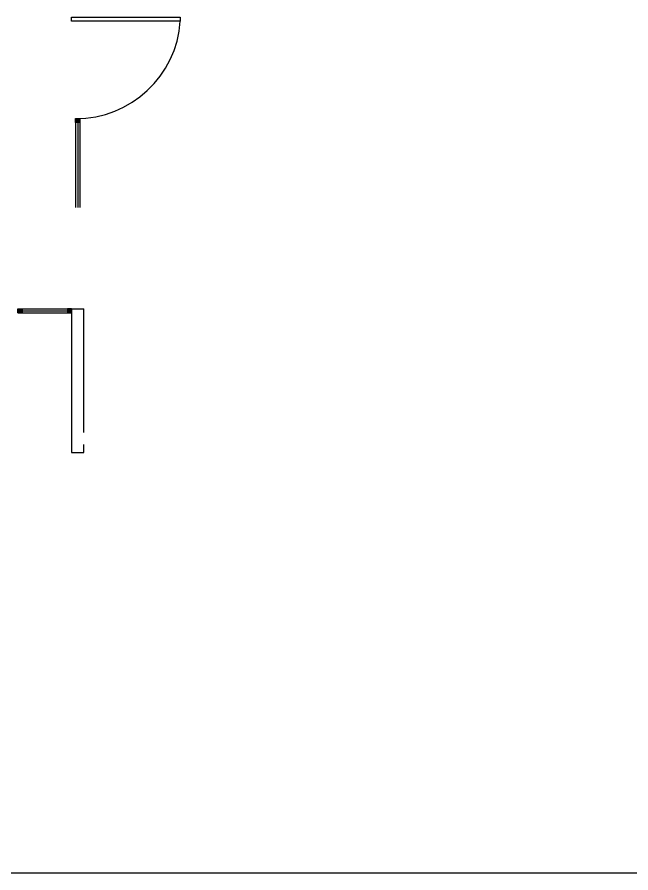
# Model space of a CAD drawing. Header units: millimetres. Extents: x 2523 to 2756, y 378 to 482.
# Drawn here: x 2551.93 to 2559.51, y 430.17 to 440.74 of the extents above; entities that cross this region are included whole.
import ezdxf

# ---------------------------------------------------------------- set-up
doc = ezdxf.new("R2010")
doc.units = ezdxf.units.MM
doc.layers.get('Defpoints').update_dxf_attribs({"color": 8})
doc.layers.add('CANCEL', color=6, linetype='Continuous')

# ---------------------------------------------------------------- blocks, each defined once
blk = doc.blocks.new('pk130')
at = {"layer": 'CANCEL'}
blk.add_lwpolyline([(0.05, -1.253), (-1.293, -1.253), (-1.293, -1.205), (0.05, -1.205), (0.05, -1.253), (-1.283, -1.253)], dxfattribs=at)
blk.add_arc((-0.005, -1.291), 1.291, 89.796, 176.1785, dxfattribs=at)

msp = doc.modelspace()

# ---------------------------------------------------------------- linework, layer by layer
for p, q in [((2552.6545, 439.4901), (2552.6545, 438.3901)), ((2552.6795, 439.4901), (2552.6795, 438.3901)), ((2552.7045, 439.4901), (2552.7045, 438.3901)), ((2551.942, 437.1401), (2552.6045, 437.1401)), ((2551.942, 437.1151), (2552.6045, 437.1151)), ((2552.6045, 437.1401), (2552.6045, 435.6297)), ((2552.6045, 437.1401), (2552.7545, 437.1401)), ((2552.6045, 437.1401), (2552.7545, 437.1401)), ((2552.6045, 437.1401), (2552.6045, 435.8213)), ((2552.7545, 435.6297), (2552.7545, 437.1401)), ((2552.7545, 435.6151), (2552.7545, 437.1401)), ((2551.942, 437.0901), (2552.6045, 437.0901)), ((2552.6045, 436.4109), (2552.6045, 435.3651)), ((2552.7545, 435.3651), (2552.7545, 435.4651)), ((2552.6045, 435.3651), (2552.7545, 435.3651))]:
    msp.add_line(p, q)
for points in [[(2552.6545, 439.4901), (2552.7045, 439.4901), (2552.7045, 439.4401), (2552.6545, 439.4401)], [(2551.942, 437.0901), (2551.942, 437.1401), (2551.992, 437.1401), (2551.992, 437.0901)], [(2552.6045, 437.0901), (2552.6045, 437.1401), (2552.5545, 437.1401), (2552.5545, 437.0901)]]:
    msp.add_lwpolyline(points, close=True)
for points in [[(2552.6545, 439.4901), (2552.7045, 439.4901), (2552.6545, 439.4401), (2552.7045, 439.4401)], [(2551.942, 437.0901), (2551.942, 437.1401), (2551.992, 437.0901), (2551.992, 437.1401)], [(2552.6045, 437.0901), (2552.6045, 437.1401), (2552.5545, 437.0901), (2552.5545, 437.1401)]]:
    msp.add_solid(points)
at = {"layer": 'Defpoints'}
msp.add_lwpolyline([(2522.655, 430.1749), (2600.0821, 430.1749)], dxfattribs=at)

# ---------------------------------------------------------------- block references
at = {"rotation": 180}
msp.add_blockref('pk130', (2552.6545, 439.4901), dxfattribs=at)

doc.saveas('drawing.dxf')
